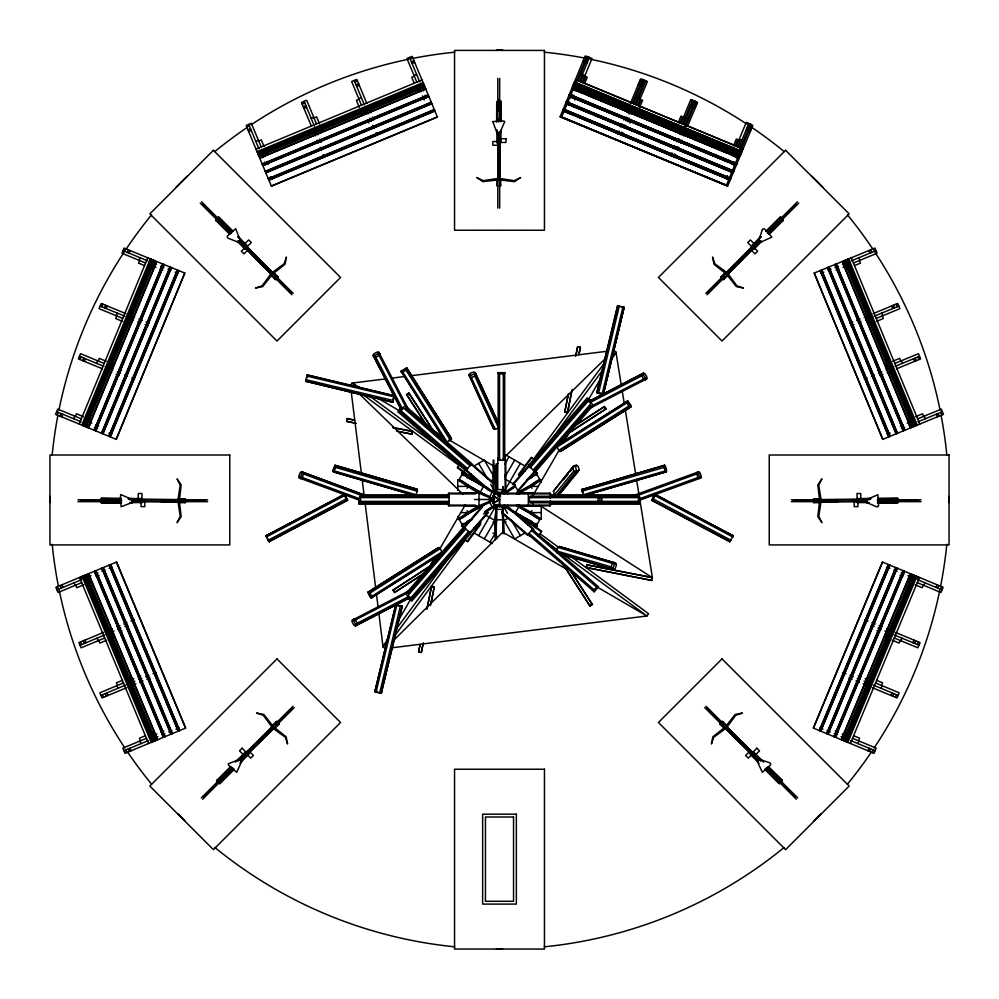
<?xml version="1.0" encoding="UTF-8"?>
<svg xmlns="http://www.w3.org/2000/svg" width="999" height="999" viewBox="0 0 999 999"><rect width="100%" height="100%" fill="white"/><g stroke="black" fill="none" stroke-linecap="round" stroke-linejoin="round"><path stroke-width="1.5" d="M179.321 500.774L181.194 484.99L177.073 478.858L180.207 485.202L178.396 497.027L178.396 504.52L180.207 516.333L177.073 522.677L181.194 516.545L179.321 500.774L178.396 500.774M819.679 500.774L817.806 516.545L821.927 522.677L818.793 516.333L820.604 504.52L820.604 497.027L818.793 485.202L821.927 478.858L817.806 484.99L819.679 500.774L820.604 500.774M497.964 132.967L497.802 178.209L499.862 178.209L500.012 132.992M497.764 185.939L496.828 185.939L496.828 178.521L497.764 178.521L498.002 143.906M499.75 185.939L500.686 185.939L500.686 178.521L499.75 178.521L500.087 142.994M498.888 121.566L498.913 118.494M499.001 110.827L499.113 101.623L500.861 101.161L500.961 121.716M500.636 121.104L500.861 101.161M483.578 513.961L492.994 507.355L494.393 504.932L497.352 506.643C493.444 516.845 494.905 528.833 495.204 539.722M496.965 510.939L496.141 531.543L489.985 542.195M410.189 493.906L332.904 471.378L333.728 470.367L333.654 471.99L335.676 467.445L334.99 465.222L332.979 469.755L333.654 471.99L415.409 495.816L417.42 491.283L416.733 489.048L334.99 465.222L334.915 466.845L335.739 465.821L417.495 489.66M549.9 497.627L550.099 494.817L554.994 494.817M549.999 502.784L550.099 501.373M550.349 497.627L550.449 496.228M550.349 504.183L550.536 501.373M358.916 502.784L359.041 498.876M359.365 504.183L359.74 496.216M448.364 497.627L448.613 494.817M448.489 502.784L448.613 501.373M448.938 497.627L449.063 496.228L361.039 496.216M505.207 479.133L515.422 485.039L506.006 491.645L504.607 494.068L501.648 492.357L503.309 487.075M410.439 597.277L357.08 624.924L355.557 624.2L355.407 625.923L357.08 624.924L357.242 623.201L355.419 619.929L353.896 619.193L353.746 620.928L352.222 620.204L352.073 621.927L353.883 625.199L355.407 625.923L410.127 597.577M641.758 375.799L641.92 374.076L643.593 373.077L645.117 373.801L646.927 377.073L646.778 378.796L645.104 379.807L643.581 379.071L641.758 375.799L589.785 402.734M645.104 379.807L645.254 378.072L646.778 378.796L589.323 408.566M392.657 402.048L394.243 395.704L307.305 374.862L305.931 379.67L306.006 381.531L306.206 380.007L305.719 381.193L392.794 402.21L394.106 395.542L392.794 402.21L305.869 381.368L306.206 380.007M307.38 376.723L307.305 374.862L307.105 376.386L307.592 375.199L394.38 395.879L393.893 397.065L394.106 395.542M423.364 642.906L421.341 652.459L418.593 651.885L420.067 644.318M426.835 609.477L431.518 586.288L434.265 586.863L431.019 603.521M420.03 645.366L418.593 651.885M427.397 607.504L431.518 586.288M421.341 652.459L423.101 643.368M430.469 605.494L434.265 586.863M572.165 389.585L567.482 412.774L564.735 412.212L567.981 395.542M575.636 356.156L577.659 346.616L580.407 347.177L578.933 354.745M564.735 412.212L568.531 393.569M575.899 355.694L577.659 346.616M567.482 412.774L571.603 391.558M578.97 353.696L580.407 347.177M751.96 247.727L751.698 249.001L753.546 249.375L753.795 248.089M750.461 752.172L750.099 754.008L751.373 754.27L751.748 752.422M356.119 423.401L346.578 421.366L347.14 418.618L354.72 420.092M412.287 431.293L412.175 434.29L412.287 431.293L392.582 427.46M586.263 567.519L586.825 564.772L651.96 577.434L651.86 580.444L586.263 567.519L651.86 580.444M586.713 567.782L586.825 564.772M700.936 477.934L699.625 476.923L699.263 478.546L697.951 477.522L696.665 474.001L697.027 472.377L698.338 473.401L698.688 471.778L700.012 472.789L701.286 476.311L700.936 477.934L638.161 500.786M652.397 500.249L652.684 499.038L651.723 500.324L729.495 541.658L732.766 536.975L733.054 535.764L655.294 494.43L653.346 498.976L651.723 500.324L653.658 495.779M729.769 540.434L729.495 541.658L730.444 540.372L730.157 541.583L652.06 500.287L654.957 494.468M396.74 605.382L402.21 606.206L381.193 693.281L379.67 693.069L376.061 692.17L396.74 605.382L395.542 604.894L402.21 606.206L381.368 693.131L380.007 692.794L381.531 692.994L380.007 692.794M379.67 693.069L400.349 606.281M617.469 306.006L596.79 392.794L601.598 394.18L603.458 394.106L624.138 307.305L622.939 306.83L617.469 306.006L618.993 306.206L617.807 305.719L596.952 392.657L603.296 394.243L623.975 307.442L620.804 306.656M597.127 392.52L598.651 392.719L619.33 305.931M622.277 307.38L624.138 307.305L603.121 394.38L601.935 393.893L603.458 394.106L602.26 393.618L622.939 306.83M306.656 378.196L307.442 375.025M121.578 502.847L101.648 503.071L101.486 500.986M866.558 500.374L867.02 498.626L870.079 498.588M897.851 500.362L897.689 498.276L877.746 498.501M232.367 767.981L218.094 781.917L216.546 781.006L229.907 767.469M218.094 781.917L216.733 780.331M238.486 759.565L238.674 758.89L240.235 759.802M759.727 240.697L761.088 242.282L761.275 241.608M769.854 233.704L783.216 220.167L781.655 219.256L767.394 233.192M300.075 478.234L302.31 472.077M300.924 478.546L300.549 476.923L299.213 477.934L300.924 478.546L302.26 477.522L303.546 474.001L303.172 472.377L301.461 471.778L300.125 472.789L298.838 476.311L299.213 477.934L360.664 500.686M557.667 547.352L556.306 550.836L611.088 566.883L611.563 568.643L613.536 569.555L615.047 568.706L616.408 565.234L615.933 563.473L613.948 562.549L559.178 546.515L557.667 547.352L612.449 563.399L613.948 562.549L614.422 564.31L615.933 563.473L559.178 546.515M611.088 566.883L612.449 563.399M57.143 414.96L58.204 412.362M79.982 359.54L81.056 356.943M101.748 306.73L102.822 304.121M124.588 251.311L125.662 248.714M59.928 416.108L61.001 413.511M82.767 360.689L83.841 358.092M104.545 307.879L105.607 305.282M127.385 252.46L128.446 249.862M61.563 416.783L62.637 414.185M84.415 361.376L85.477 358.766M106.181 308.554L107.255 305.956M129.021 253.134L130.095 250.537M73.726 418.756L74.788 416.158M96.566 363.336L97.627 360.739M116.196 315.721L117.258 313.112M139.036 260.302L140.097 257.705M75.375 416.396L76.448 413.798L83.441 416.683M98.214 360.989L99.288 358.391L106.281 361.263M116.771 315.959L115.709 318.556L122.702 321.441M139.623 260.539L138.549 263.137L144.518 265.597M79.208 424.063L147.74 257.804M81.768 425.112L150.3 258.866M82.792 425.537L151.311 259.278M83.004 425.624L151.536 259.378M84.028 426.049L152.547 259.79M84.241 426.136L152.772 259.877M85.265 426.548L153.784 260.302M85.477 426.648L153.996 260.389M86.488 427.06L155.02 260.814M89.348 422.165L90.422 419.555M112.188 366.745L113.262 364.148M129.683 324.313L130.744 321.715M152.522 268.893L153.584 266.296M88.099 427.722L156.631 261.476M88.337 427.822L156.269 262.999M94.131 430.207L162.662 263.961M94.381 430.307L162.899 264.061M95.429 430.744L163.948 264.498M95.667 430.844L164.198 264.585M101.461 433.229L169.992 266.983M101.711 433.329L170.23 267.083M102.76 433.766L171.279 267.507M102.997 433.866L171.528 267.607M108.791 436.251L177.322 270.005M109.028 436.351L177.56 270.105M110.09 436.788L178.609 270.529M110.327 436.888L178.846 270.629M116.121 439.273L184.653 273.027M568.044 104.92L569.23 102.035M570.866 98.077L572.202 94.83M573.988 90.509L575.412 87.038M578.009 80.744L587.175 58.516M576.873 90.859L578.009 88.112M580.606 81.818L583.304 75.262L580.706 74.188M583.204 82.892L585.664 76.911L583.066 75.849M617.844 134.028L619.08 131.019M620.741 126.985L622.052 123.814M623.651 119.93L624.837 117.045M626.81 112.275L627.996 109.39M630.369 103.621L640.584 78.859L645.766 81.006L636.026 104.658M620.491 134.977L621.678 132.093M623.463 127.76L624.65 124.887M626.286 120.916L627.622 117.67M629.133 114.011L630.831 109.878M633.428 103.596L643.181 79.92M628.883 121.978L630.019 119.218M632.292 113.711L633.428 110.951M638.623 105.732L641.083 99.763L638.486 98.689M678.171 122.84L680.918 116.171L683.516 117.245M673.913 140.547L675.049 137.787M681.043 123.214L690.796 99.563L696.003 101.698L685.789 126.461M670.654 155.807L671.902 152.797M673.563 148.751L674.75 145.879M676.51 141.608L677.846 138.374M679.62 134.041L681.056 130.582M683.641 124.288L693.406 100.624M673.314 156.743L674.5 153.858M676.286 149.538L677.472 146.653M733.591 145.679L736.325 139.011L738.923 140.085M732.504 155.669L733.641 152.909M736.463 146.066L746.216 122.402L751.41 124.538L740.609 150.762L574.35 82.243M726.123 178.521L727.322 175.637M731.93 164.448L733.066 161.701M735.039 156.893L736.226 154.008M739.06 147.128L748.813 123.464M738.835 155.07L735.414 163.374L569.155 94.843M574.15 86.863L567.657 102.46L733.666 171.566M574.487 86.039L574.912 85.027L740.921 154.121M572.539 98.014L573.738 95.142M575.536 90.822L576.735 87.937M579.595 81.081L589.435 57.443M574.762 100.012L576.136 96.703M582.192 82.155L592.02 58.541L586.838 56.369L575.936 82.555L741.945 151.661M584.79 83.242L587.262 77.273L584.677 76.186M625.287 119.967L626.485 117.095M628.284 112.775L629.482 109.89M632.479 102.697L642.17 79.396L647.364 81.568L637.524 105.195M621.84 135.577L623.014 132.742M624.762 128.534L625.961 125.674M627.734 121.416L629.083 118.169M630.881 113.849L632.08 110.976M634.927 104.108L644.767 80.482M630.094 123.052L631.468 119.73M633.766 114.223L634.914 111.463M639.697 107.293L642.607 100.312L640.009 99.226M679.894 122.827L682.379 116.858L684.977 117.944M678.733 132.942L679.869 130.182M682.492 123.913L692.319 100.287L697.514 102.435L687.524 126.448M678.034 141.933L679.233 139.048M681.031 134.728L682.467 131.269M684.627 126.086L694.917 101.361M674.575 157.53L675.761 154.695M677.622 150.212L678.821 147.328M680.619 143.007L681.817 140.122M683.616 135.814L684.814 132.929M735.227 145.866L737.712 139.897L740.309 140.971M734.065 155.969L735.214 153.222M737.824 146.94L740.559 140.397L743.144 141.471M733.366 164.96L734.565 162.088M736.363 157.767L737.811 154.296M740.097 148.789L749.662 125.824M813.511 728.134L882.616 562.125M819.292 730.544L888.398 564.535M819.53 730.644L888.635 564.635M820.591 731.081L889.684 565.072M820.828 731.181L889.934 565.172M826.61 733.591L895.716 567.582M826.847 733.691L895.953 567.682M827.909 734.128L897.002 568.119M828.146 734.228L897.252 568.219M833.928 736.638L903.034 570.629M834.165 736.738L903.271 570.729M835.226 737.175L904.32 571.166M835.464 737.274L904.57 571.266M841.245 739.685L910.351 573.676M841.483 739.784L910.589 573.776M844.542 734.964L845.616 732.379M867.582 679.632L868.655 677.035M885.214 637.262L886.288 634.677M908.241 581.93L909.327 579.333M843.094 740.459L912.199 574.437M844.105 740.871L913.211 574.862M844.33 740.971L913.436 574.962M845.341 741.395L914.447 575.374M845.554 741.483L914.659 575.474M846.578 741.907L915.683 575.886M846.79 741.995L915.896 575.986M847.814 742.419L916.907 576.411M918.456 577.047L917.369 579.645L942.02 589.897M850.361 743.481L919.467 577.472M858.491 740.783L859.577 738.186L853.608 735.701M881.53 685.439L882.604 682.841L876.635 680.356M900.236 640.484L899.162 643.069L892.182 640.172M923.276 585.139L922.202 587.737L915.209 584.827M857.991 743.618L859.078 741.021M881.031 688.274L882.117 685.689M900.823 640.721L901.91 638.124M923.863 585.389L924.937 582.792M867.981 750.811L869.068 748.226M891.021 695.479L892.095 692.881M912.974 642.732L914.048 640.147M936.013 587.4L937.087 584.802M869.617 751.498L870.703 748.9M892.656 696.166L893.73 693.568M914.609 643.418L915.696 640.821M937.649 588.074L938.723 585.489M872.402 752.659L873.488 750.062M895.441 697.314L896.515 694.73M917.394 644.58L918.481 641.982M940.434 589.235L941.508 586.65M532.679 531.48L532.717 529.645L598.463 586.813L594.168 591.758L528.409 534.59L529.033 533.279L594.205 589.922L593.568 591.246L594.792 590.434L594.168 591.758M401.723 410.439L374.076 357.08L374.8 355.557L373.077 355.407L374.076 357.08L375.799 357.242L379.071 355.419L379.807 353.896L378.796 352.222L377.073 352.073L373.801 353.883L373.077 355.407L401.423 410.127M729.832 541.62L730.444 540.372M497.077 132.18L496.753 132.792L496.715 129.72M553.434 491.283L573.776 465.821L576.411 465.222L578.109 466.233L579.145 469.755L578.221 471.378L558.803 495.204L556.168 495.816L554.457 494.805L553.434 491.283L573.776 465.821L575.474 466.845L576.411 465.222M558.803 495.204L570.404 480.482M463.848 471.341L458.928 479.857L491.708 498.788L494.992 493.106L462.212 474.188M459.902 480.419L458.691 480.269M463.174 474.737L462.437 473.776M467.982 485.089L468.431 485.889M471.266 479.408L474.45 480.719M467.033 488.324L468.668 485.489M471.953 479.807L473.588 476.973M388.486 637.574L383.054 646.952L385.314 648.626M397.789 621.49L410.202 600.037M429.595 566.52L435.027 557.142M439.685 549.1L465.284 504.857M477.722 490.709L478.171 491.52M481.006 485.039L481.693 485.427M477.947 491.92L478.409 491.108M480.257 492.17L483.528 486.501M465.01 527.772L461.6 525.811L462.999 523.389M504.932 463.861L509.015 456.805M489.285 497.39L492.557 491.708M475.237 528.421L477.51 524.475M504.82 477.16L514.685 460.077M478.633 535.639L495.866 505.781M503.134 493.219L520.367 463.361M484.315 538.923L496.341 518.094M515.422 485.039L514.023 487.462L506.955 492.42M521.49 474.525L523.763 470.579M506.443 507.292L507.754 505.019M536.001 475.611L537.4 473.189L533.99 471.228M515.472 512.499L518.743 506.83M517.307 513.573L517.994 513.961M520.591 507.892L521.053 507.08M521.278 508.291L520.829 507.48M525.412 522.027L527.047 519.193M530.332 513.511L531.967 510.676M527.734 519.592L524.55 518.281M531.018 513.911L530.569 513.111M535.826 524.263L536.563 525.224M539.098 518.581L540.309 518.731M535.152 527.659L540.072 519.143L516.171 505.332M533.716 494.143L559.315 449.925M563.973 441.883L569.405 432.505M588.798 399.001L601.211 377.572M609.74 362.824L615.946 352.11L613.686 350.437M233.079 231.468L218.469 217.008L217.557 218.569L231.493 232.829M764.697 769.23L779.295 783.691L780.219 782.13L766.283 767.869M464.985 470.079L465.734 468.881M640.147 502.784L640.059 501.373L639.697 502.772L530.119 502.772L529.22 501.373L529.22 497.627L530.119 496.216L638.161 496.216M598.101 497.627L599 496.216L599.899 497.627L600.811 496.228L601.71 497.627L601.71 501.373L600.811 502.784L599.899 501.373L599 502.772L598.101 501.373L598.101 497.627L529.22 497.627M143.706 500.849L142.67 502.41L141.583 501.673M497.065 143.132L497.789 142.045M499.887 142.72L500.611 141.633M499.038 425.149L475.849 374.687L474.225 374.113L475.249 372.59L475.849 374.687L474.837 376.198L471.316 377.46L469.692 376.873L470.704 375.362L469.08 374.787L470.104 373.264L473.626 372.015L475.249 372.59L498.426 423.052M350.412 385.352L352.073 383.079L386.138 378.833M460.077 463.986L457.28 467.769L473.501 479.732M469.705 476.061L471.341 473.951M386.738 641.97L383.054 646.952L378.808 612.899M395.929 629.482L448.364 558.366M450.199 555.869L452.048 553.371M395.429 634.902L465.347 540.072M467.132 541.383L480.969 522.614M480.619 524.288L467.732 541.758L463.948 538.961M518.381 474.775L531.268 457.317L535.052 460.102M518.956 475.199L531.868 457.679M533.653 458.991L603.571 364.173M551.56 439.448L603.071 369.58M612.262 357.105L615.946 352.11L621.403 385.876M527.709 525.162L529.245 522.964M538.136 536.151L541.72 531.293L525.499 519.343M423.039 574.163L394.505 592.532L392.932 590.209L431.056 565.372M394.505 592.532L423.551 573.526M575.449 425.537L604.495 406.531L606.068 408.853L566.645 434.54M415.909 490.059L416.733 489.048M563.436 479.82L568.294 473.863M570.242 471.478L573.151 467.907M554.457 494.805L573.888 470.966L572.852 467.445M556.168 495.816L576.51 470.367L578.221 471.378L575.586 471.99L573.888 470.966M557.479 495.516L576.898 471.678L575.087 465.522M572.352 478.096L579.145 469.755M401.411 372.165L402.472 370.929L401.099 371.091L401.411 372.165L402.784 372.003L406.006 370.142L407.068 368.918L406.755 367.844L401.099 371.091L443.843 438.648M451.298 438.536L406.918 368.381L401.261 371.628L445.804 442.32L450.399 440.309L451.461 439.073L451.148 437.999L406.755 367.844L405.706 369.068L407.068 368.918L451.461 439.073L450.087 439.235M400.699 407.992L397.964 411.825L465.422 470.467L467.594 468.631L400.574 410.377L398.401 412.2M398.713 410.614L401.448 407.817M400.574 410.377L402.222 408.491M402.285 408.753L404.12 406.63M406.156 593.281L463.399 527.435L465.809 528.946L407.542 595.966M483.179 505.119L463.861 527.347L469.955 532.642M464.385 527.809L482.692 506.755M408.379 592.857L464.597 528.184M410.614 600.287L410.077 598.751L411.288 599.512L469.542 532.492M412.2 600.599L410.377 598.426L468.631 531.406L470.467 533.578L411.825 601.036L407.992 598.301M469.18 533.528L487.15 512.862M512.574 484.228L528.558 465.859L535.139 471.653L516.833 492.707M488.424 512.475L470.442 533.141L469.917 532.692M513.111 484.69L529.82 465.472M529.458 466.508L587.712 399.488L588.923 400.249L588.386 398.713M586.8 398.401L588.623 400.574L530.369 467.594L528.533 465.422L587.175 397.964L591.008 400.699M591.458 403.034L533.191 470.054L535.601 471.565L592.844 405.719M534.403 470.816L590.621 406.143M517.32 491.083L534.615 471.191M527.809 534.615L527.347 535.139L501.61 512.774M527.847 534.652L533.141 528.558L509.028 507.579M532.092 530.968L533.004 529.907M594.205 589.922L596.653 587.1L598.463 586.813M593.868 591.495L598.176 586.55M246.666 751.972L272.028 727.035L271.366 726.423L276.611 721.178L277.272 721.84M278.671 723.251L279.333 723.913L274.088 729.158L273.426 728.496L248.776 752.796M759.352 759.103L727.247 727.222L725.823 728.683L757.929 760.576M727.272 727.222L725.836 728.696L727.185 727.397M232.717 767.869L218.781 782.13L219.705 783.691L234.303 769.23M219.705 783.691L233.641 769.43M760.564 236.95L758.416 239.148L761.238 236.751M765.921 231.468L780.531 217.008L781.443 218.569L767.507 232.829M766.595 231.268L780.531 217.008M767.919 231.93L770.054 229.733M721.378 277.734L720.716 277.073L725.961 271.828L726.623 272.49L751.498 247.14M722.776 279.146L723.438 279.807L728.696 274.563L728.021 273.901L750.811 250.774M728.046 273.926L751.248 250.349M760.102 241.571L758.628 240.135L726.748 272.215L728.221 273.651L760.102 241.546M272.54 274.138L262.7 286.613L255.457 288.024L262.163 285.764L269.231 276.124L274.525 270.829L284.166 263.761L286.426 257.055L285.015 264.298L272.54 274.138L271.878 273.476M725.336 726.935L735.164 714.447L742.419 713.036L735.714 715.296L728.646 724.937L723.338 730.244L713.698 737.312L711.438 744.018L712.849 736.763L725.336 726.935L725.986 727.584M216.783 219.605L216.109 220.255L228.871 233.017M218.282 218.069L218.956 217.42L232.779 231.244M244.655 243.931L248.626 239.947L251.273 242.595L246.99 246.778L240.609 240.397M245.467 248.289L244.805 248.951L237.362 241.508M261.401 262.675L271.666 273.601M238.898 241.546L270.779 273.651L272.078 272.29M248.189 250.774L270.954 273.926L270.317 274.563L275.562 279.807L276.224 279.146M247.502 247.14L272.427 272.502L273.039 271.828L278.284 277.073L277.622 277.734M271.129 274.001L272.452 272.677M270.979 275.225L271.641 274.563M273.039 273.152L273.701 272.49M271.79 274.663L273.114 273.339M274.962 279.208L275.624 278.546M277.023 277.135L277.685 276.473M230.769 766.695L216.945 780.519L217.62 781.168L220.804 777.984M237.138 760.326L245.654 751.81L246.303 752.484L238.861 759.927M751.335 246.129L760.913 236.551M766.221 231.244L780.057 217.407L780.719 218.069M751.698 246.578L753.458 244.805M758.391 240.397L752.01 246.778L747.727 242.595L750.374 239.947L754.345 243.931M769.005 229.782L772.215 226.573M201.298 797.914L229.47 769.742M237.999 761.226L246.815 752.409M261.363 737.861L292.994 706.231M705.756 293.456L738.723 260.489M751.935 247.277L758.865 240.359M768.381 230.844L797.439 201.773M216.471 783.341L219.156 780.656M240.572 759.24L243.756 756.043M249.9 749.899L250.524 749.275M750.187 249.625L752.259 247.552M780.182 219.618L782.866 216.945M264.772 735.501L272.952 727.322M731.243 269.031L736.538 263.736M249.013 751.298L249.762 750.549M753.583 246.728L755.207 245.105M244.33 756.518L247.465 753.371M249.275 751.56L251.086 749.75M273.014 727.584L273.664 726.935L263.836 714.447L256.581 713.036L263.286 715.296L270.354 724.937L275.662 730.244L285.302 737.312L287.562 744.018L286.151 736.763L273.664 726.935M726.46 274.138L736.3 286.613L743.543 288.024L736.837 285.764L729.769 276.124L724.475 270.829L714.834 263.761L712.574 257.055L713.985 264.298L726.46 274.138L727.122 273.476M749.287 251.561L750.349 250.499M753.845 247.003L756.53 244.305M247.652 753.271L249.413 751.498L253.396 755.469L250.737 758.129L246.765 754.145M273.276 727.659L262.213 738.061M727.334 273.601L737.599 262.675M202.622 799.237L231.693 770.167M241.209 760.651L248.139 753.733M261.351 740.521L294.318 707.554M707.08 294.78L740.047 261.813M753.258 248.601L760.976 240.846M770.591 231.268L798.775 203.097M219.78 783.366L233.616 769.53M239.985 763.161L248.501 754.645L247.827 753.995M761.638 241.508L754.195 248.951L753.533 248.289M770.129 233.017L782.891 220.255L782.217 219.605M720.329 723.251L719.667 723.913L724.912 729.158L725.574 728.496L749.799 752.359M721.728 721.84L722.389 721.178L727.647 726.423L726.972 727.085L752.334 751.972M720.267 724.512L720.928 723.85M722.327 722.439L722.989 721.778M724.812 727.672L726.136 726.348M724.25 728.496L724.912 727.834M726.31 726.423L726.972 725.761M726.111 728.308L726.773 727.647M736.787 738.061L725.724 727.659M751.173 753.995L750.511 754.657L759.015 763.161M752.235 754.145L748.263 758.129L745.604 755.469L749.587 751.498L751.348 753.271M779.869 782.692L779.22 783.366L765.384 769.53M239.648 759.103L271.753 727.222L273.177 728.683L241.071 760.576M393.069 640.933L502.772 532.142L567.444 569.755M249.201 752.359L273.464 728.508M498.101 463.399L494.767 466.658L449.001 439.847M503.658 457.967L605.906 358.042M768.955 234.103L783.216 220.167M235.389 762.112L238.674 758.89M216.546 781.006L230.806 767.057M238.898 241.571L240.372 240.135L272.252 272.215L270.779 273.651M247.752 250.349L270.517 273.514L272.427 272.502M726.573 272.502L728.483 273.514M581.605 489.66L664.585 465.222L665.384 466.233L666.57 469.755L665.958 471.99L583.666 495.816L581.605 489.66L664.235 465.522L666.308 471.678L587.012 494.642M663.885 465.821L664.585 465.222L663.973 467.445L665.958 471.99L665.858 470.367L666.658 471.378L590.359 493.481M484.977 511.538L492.045 506.58M457.767 516.545L457.767 519.168C468.469 512.2 479.62 503.533 492.245 501.211L492.245 497.789C479.62 495.467 468.469 486.8 457.767 479.832L457.767 490.322M461.75 518.344L468.881 513.436M530.119 485.564L537.25 480.656M541.233 482.455L541.233 479.832L531.73 486.388L517.382 494.155M424.875 423.077L406.506 394.53L408.816 392.957L434.503 432.392M406.506 394.53L407.142 395.042L409.453 393.469M589.547 605.594L591.858 604.02L592.494 604.532L590.184 606.106L589.547 605.594L561.163 561.488M856.742 499.575L857.829 498.851M857.417 501.673L856.33 502.41L855.294 500.849M532.717 529.645L531.493 530.457L596.653 587.1M575.961 424.9L604.495 406.531M568.443 433.067L606.068 408.853M392.932 590.209L430.557 565.996M559.815 444.006L627.909 401.099L631.006 405.394L631.156 406.755L561.001 451.148L559.927 451.461L558.691 450.399L556.68 445.804L626.835 401.411L627.909 401.099L628.071 402.472L626.835 401.411L626.997 402.784L628.858 406.006L630.082 407.068L631.156 406.755L629.932 405.706L630.082 407.068L559.927 451.461L559.765 450.087M556.843 447.165L626.997 402.784M558.691 450.399L628.858 406.006M560.464 451.298L630.619 406.918L627.372 401.261M438.536 547.702L368.381 592.082L371.628 597.739L442.32 553.196L440.309 548.601L439.073 547.539L437.999 547.852L367.844 592.245L369.855 596.84L371.091 597.902L372.165 597.589L370.142 592.994L368.918 591.932L367.844 592.245L369.068 593.294L368.918 591.932L439.073 547.539L439.235 548.913M370.142 592.994L440.309 548.601M372.003 596.216L442.157 551.835M438.648 555.157L371.091 597.902L370.929 596.528L372.165 597.589M353.896 619.193L352.222 620.204L409.677 590.434M229.146 233.704L215.784 220.167L217.345 219.256L231.606 233.192M215.971 220.841L217.532 219.917M758.765 759.802L760.326 758.89L763.611 762.112M782.267 780.331L780.906 781.917L782.267 780.331L769.093 767.469M462.999 475.624L461.6 473.189L463.873 471.878M474.088 465.984L484.315 460.077L496.341 480.906L496.965 488.061M490.397 481.106L494.93 478.484L494.767 466.533M485.939 486.688L492.994 491.645L495.954 489.935L494.93 478.484M458.691 518.731L459.902 518.581M468.431 513.111L467.982 513.911M471.84 511.138L474.113 509.827M478.171 507.48L477.722 508.291M526.823 479.408L527.734 479.408M536.563 473.776L535.826 474.737M504.008 493.106L515.472 486.501L518.743 492.17M527.047 479.807L536.788 474.188M462.212 524.812L471.953 519.193M484.827 511.763L494.992 505.894L491.708 500.212L458.928 519.143L463.848 527.659M516.171 493.668L540.072 479.857L535.152 471.341M462.437 525.224L463.174 524.263M472.177 519.592L471.266 519.592M520.829 491.52L521.278 490.709M524.887 489.173L527.16 487.862M530.569 485.889L531.018 485.089M540.309 480.269L539.098 480.419M504.258 533.966L503.046 509.065L506.006 507.355L513.061 512.312M504.07 520.516L508.603 517.894M524.912 533.016L514.685 538.923L502.659 518.094L502.035 510.939M535.127 527.122L537.4 525.811L536.001 523.376M611.563 568.643L613.061 567.794L613.536 569.555L560.239 553.946M480.507 506.78L470.067 512.612L460.489 512.612M518.493 492.22L528.933 486.388L538.511 486.388M373.576 356.243L379.308 353.059M101.149 500.362L101.311 498.276L121.254 498.501M132.442 500.374L131.98 498.626L128.309 498.926M866.845 500.636L866.682 502.722L867.294 502.385M897.514 500.986L897.352 503.071L877.422 502.847M343.094 495.192L266.358 535.801L267.819 538.711M269.268 540.434L269.58 541.658L268.032 540.309L266.046 535.764L309.141 513.349M311.888 511.9L343.394 495.229M266.358 536.975L344.468 495.641L344.156 494.43L266.046 535.764L266.983 537.05L266.671 535.839M268.032 540.309L346.129 498.976L347.677 500.324L344.767 494.505M588.873 401.423L643.593 373.077L643.443 374.8L641.92 374.076M588.561 401.723L642.757 373.576L645.941 379.308M590.234 406.718L643.581 379.071M355.419 619.929L408.766 592.282M357.242 623.201L409.215 596.266M529.57 476.91L537.4 473.189M529.482 478.708L532.092 477.472M466.908 521.528L469.518 520.292M461.6 525.811L469.43 522.09M489.635 502.422L481.818 506.056L463.836 506.056M246.815 127.06L249.4 125.986M302.148 104.033L304.745 102.947M354.895 82.068L357.492 80.994M410.227 59.041L412.824 57.954M247.977 129.845L250.562 128.771M303.309 106.818L305.906 105.732M356.056 84.853L358.641 83.779M411.388 61.826L413.986 60.739M248.651 131.481L251.248 130.407M303.996 108.454L306.581 107.368M356.73 86.501L359.328 85.415M412.075 63.461L414.66 62.388M255.856 141.471L258.441 140.397M311.188 118.431L313.786 117.358M358.741 98.639L361.338 97.565M414.086 75.612L416.683 74.525M258.691 140.971L261.288 139.897L264.048 146.553M314.023 117.944L316.621 116.858L319.53 123.839M358.991 99.226L356.393 100.312L359.303 107.293M414.323 76.186L411.738 77.273L414.21 83.242M255.981 149.101L422.003 79.995M257.055 151.661L423.064 82.555M257.48 152.672L423.489 83.566M257.567 152.897L423.576 83.791M257.992 153.908L424.001 84.803M258.079 154.121L424.088 85.027M258.504 155.145L424.513 86.039M258.591 155.357L424.6 86.251M259.016 156.381L425.025 87.275M264.498 154.932L267.095 153.846M319.83 131.893L322.427 130.807M362.2 114.261L364.797 113.174M417.545 91.221L420.129 90.147M259.678 157.979L425.699 88.874M259.777 158.217L425.799 89.111M262.188 164.011L428.196 94.905M262.287 164.248L428.296 95.142M262.725 165.297L428.746 96.191M262.824 165.534L428.846 96.428M265.235 171.328L431.243 102.223M265.334 171.566L431.343 102.46M265.771 172.615L431.78 103.509M265.871 172.852L431.88 103.759M268.281 178.646L434.29 109.54M268.381 178.883L434.39 109.778M268.818 179.932L434.827 110.827M268.918 180.17L434.927 111.076M271.328 185.964L437.337 116.858M56.98 589.897L81.706 579.607L80.544 577.047M86.888 577.447L91.021 575.736M95.155 574.013L97.902 572.864M101.873 571.216L105.032 569.892M109.066 568.219L111.95 567.02M81.693 582.654L58.067 592.494L55.894 587.312L116.633 562.025L185.727 728.034L125 753.321L122.852 748.126L146.478 738.298M87.962 580.044L90.722 578.896M96.229 576.61L98.988 575.461M83.791 584.827L76.798 587.737L75.724 585.139M103.671 632.355L78.933 642.644L81.106 647.827L104.72 637.999M109.428 629.957L112.3 628.758M117.07 626.773L119.955 625.574M123.826 623.963L126.985 622.639M131.019 620.966L134.028 619.705M80.007 645.242L104.745 634.939M109.927 632.792L114.048 631.068M117.707 629.545L120.941 628.196M124.9 626.548L127.785 625.349M111.001 635.376L113.761 634.24M119.268 631.942L122.015 630.794M106.818 640.172L99.838 643.069L98.764 640.484M122.365 680.356L116.396 682.841L117.47 685.439M123.439 682.954L99.825 692.794L101.973 697.976L126.698 687.687M129.72 680.344L133.854 678.621M137.987 676.897L140.734 675.761M100.887 695.391L125.624 685.089M130.794 682.941L134.927 681.218M139.061 679.495L141.821 678.346M145.779 676.698L148.951 675.386M152.984 673.701L155.981 672.452M131.706 685.601L135.939 683.84M139.66 682.292L142.982 680.906M146.865 679.295L150.025 677.971M145.392 735.701L139.423 738.186L140.509 740.783M152.747 735.676L156.88 733.965M161.014 732.242L163.774 731.093M123.926 750.724L148.327 740.571M153.834 738.273L157.967 736.55M162.1 734.839L164.847 733.691M168.819 732.042L171.978 730.719M176.011 729.045L179.021 727.784M820.828 273.389L823.838 272.153M828.159 270.367L831.043 269.181M835.014 267.545L838.261 266.209M842.582 264.423L846.053 262.999M851.235 260.864L875.998 250.649M836.088 270.142L838.848 269.006M842.981 267.295L847.127 265.597M853.408 262.999L877.06 253.247L874.937 248.052L814.11 273.114L882.641 439.373L943.456 414.31L941.308 409.115L917.644 418.868M854.482 265.597L860.451 263.137L859.377 260.539M849.937 323.189L852.821 322.003M856.692 320.404L860.027 319.031M864.347 317.245L868.069 315.709M873.001 313.674L897.776 303.471L899.899 308.666L876.248 318.419M850.998 325.786L853.883 324.6M858.216 322.814L861.101 321.628M865.421 319.842L868.893 318.419M874.075 316.271L898.838 306.069M867.207 322.153L869.967 321.016M876.298 321.441L883.291 318.556L882.229 315.959M892.719 361.263L899.712 358.391L900.786 360.989M877.484 370.592L880.244 369.443M885.763 367.17L888.523 366.034M894.804 363.449L918.468 353.696L920.616 358.891L896.453 368.843M864.36 379.033L867.207 377.859M871.415 376.123L874.287 374.95M878.558 373.189L881.792 371.853M886.125 370.067L889.597 368.631M895.104 366.358L919.542 356.293M879.982 375.636L882.866 374.45M887.199 372.664L890.908 371.128M915.559 416.683L922.552 413.798L923.625 416.396M900.324 425.999L903.084 424.862M907.229 423.164L910.801 421.69M887.337 434.403L890.221 433.204M901.398 428.596L904.632 427.26M908.965 425.487L912.437 424.051M917.956 421.778L942.382 411.713M634.465 495.154L698.688 471.778M635.564 496.253L696.665 474.001M638.299 499.238L697.951 477.522M493.219 427.697L494.542 427.222M498.738 424.1L475.549 373.638L469.393 375.824L493.518 428.746L495.142 429.32L498.663 428.072L474.837 376.198M759.34 240.709L760.002 240.509M241.146 761.75L241.808 761.55M581.693 491.283L663.973 467.445M582.879 494.805L665.159 470.966M498.151 372.652L499.562 373.039L498.151 373.426L499.562 373.826L499.562 460.164L498.151 459.777L498.151 372.652L504.707 372.652L504.707 459.777L503.309 460.164L503.309 373.826L504.707 373.426L503.309 373.039L504.707 372.652M499.562 458.591L498.151 459.777M504.707 459.777L503.309 458.591M499.088 132.904L500.849 132.455L500.511 131.843M245.329 752.559L246.616 752.297M392.32 378.059L404.707 376.523M410.901 375.749L607.492 351.211M391.508 647.851L646.927 615.983L648.588 613.723L569.979 555.769M733.054 535.764L655.981 495.229M142.532 499.388L178.996 499.712L178.996 498.776M177.485 499.7L178.059 498.776L185.464 498.776L185.464 499.712L179.333 499.712M177.46 501.748L178.059 502.647L185.464 502.647L185.464 501.71M116.821 500.811L121.428 500.761M101.036 502.734L120.966 502.509M870.691 498.926L867.02 498.626M878.358 498.838L898.301 498.601M877.297 500.249L881.892 500.199M877.909 500.586L880.981 500.549M813.536 501.71L813.536 502.647L820.953 502.647L820.941 501.71L854.957 501.448M498.701 179.795L482.917 181.656L476.798 177.535L483.141 180.682L494.955 178.858L502.447 178.858L514.26 180.682L520.604 177.535L514.485 181.656L498.701 179.795L498.701 178.858M497.839 101.786L496.903 101.811L496.903 121.354M499.975 101.811L500.911 101.786M498.476 141.521L492.857 141.521L492.857 145.267L498.476 145.267M497.802 178.159L499.675 178.159M498.276 178.272L499.213 178.272M497.802 178.709L499.675 178.709M496.828 179.458L497.764 179.458M499.75 179.458L500.686 179.458M497.802 179.645L499.675 179.645M499.75 185.09L500.686 185.09M498.151 373.039L504.707 373.039M499.562 373.826L503.309 373.826M498.151 459.378L499.562 459.378M503.309 459.378L504.707 459.378M497.752 460.164L505.819 460.164L505.819 489.622M492.944 465.796L496.228 465.796M493.181 474.687L493.881 474.687M505.119 474.687L505.819 474.687M493.181 475.611L493.881 475.611M505.119 475.611L505.819 475.611M496.228 476.248L495.754 479.67M492.944 477.047L496.228 477.047M457.767 479.832L460.564 479.832M538.436 479.832L541.233 479.832M457.767 486.388L470.067 486.388L480.507 492.22M496.216 489.597L502.772 489.597M459.29 492.944L481.818 492.944L489.635 496.578M517.182 492.944L535.164 492.944M475.574 493.181L448.489 493.181L448.489 496.69M495.379 493.181L550.449 493.181L550.449 496.69M448.489 493.881L475.574 493.881M550.449 493.881L493.881 493.881L493.881 505.119L550.449 505.119M500.237 494.343L494.355 494.343L494.355 504.645L500.237 504.645M360.589 494.817L448.938 494.817L449.175 497.627L359.615 497.627M559.378 494.817L638.511 494.817M500.699 496.141L497.752 496.141L497.752 491.645M600.948 497.627L639.61 497.627M120.879 498.551L101.324 498.551L101.336 499.488M128.384 498.551L141.933 498.551M857.067 498.551L870.616 498.551M878.121 498.551L897.676 498.551L897.676 499.488M131.393 499.488L141.908 499.488L141.995 493.506L138.249 493.506L138.249 499.125M474.463 499.5L492.245 499.5M867.607 499.488L857.092 499.488L857.005 493.506L860.751 493.506L860.751 499.125M819.667 499.712L813.536 499.712L813.536 498.776L820.953 498.776L820.941 499.712L820.004 499.712L820.004 498.776M77.959 499.787L117.807 499.787M129.858 499.787L142.32 499.787M161.001 499.787L207.63 499.787M791.37 499.787L837.999 499.787M856.68 499.787L869.142 499.787M881.193 499.787L921.041 499.787M80.307 501.011L115.622 501.011M163.349 501.011L178.534 501.011M182.08 501.011L205.757 501.011M793.243 501.011L816.92 501.011M820.466 501.011L835.651 501.011M883.378 501.011L918.693 501.011M359.041 501.373L359.49 502.772L449.063 502.784L448.938 501.373M359.615 501.373L449.175 501.373L448.938 504.183L359.041 504.183L358.791 499.5M529.22 501.373L598.101 501.373M600.948 501.373L639.61 501.373L639.797 504.183M132.892 501.635L141.908 501.635L132.53 501.66M866.108 501.635L857.092 501.635L866.47 501.66M77.959 501.66L117.807 501.66M161.001 501.66L207.63 501.66M791.37 501.66L837.999 501.66M881.193 501.66L921.041 501.66M107.33 502.572L120.879 502.572M129.882 502.572L141.933 502.572M857.067 502.572L869.118 502.572M878.121 502.572L891.67 502.572M448.489 505.119L475.574 505.119M475.574 505.819L448.489 505.819L448.489 502.31M495.379 505.819L550.449 505.819L550.449 502.31M517.182 506.056L541.233 506.056L541.233 519.168L538.436 519.168M496.228 509.403L502.784 509.403M541.233 512.612L528.933 512.612L518.493 506.78M457.767 519.168L460.564 519.168M496.228 519.83L502.784 519.83M492.944 521.953L496.228 521.953M502.772 521.953L506.056 521.953M496.228 522.752L495.754 519.33M502.772 522.752L503.246 519.33M492.944 533.204L496.228 533.204M496.228 534.003L495.754 530.581M144.043 501.448L178.059 501.735M877.572 500.761L882.179 500.811M878.034 502.509L897.964 502.734M128.921 498.588L131.98 498.626M100.699 498.601L120.642 498.838M117.108 500.199L121.703 500.249M118.019 500.549L121.091 500.586M856.468 499.388L821.515 499.7M379.807 353.896L378.072 353.746L378.796 352.222L408.566 409.677M395.542 604.894L397.065 605.107L395.879 604.62L374.862 691.695L376.061 692.17M376.723 691.62L374.862 691.695L395.704 604.757L402.048 606.343M353.658 420.055L347.14 418.618M393.044 427.722L412.737 431.543M346.578 421.366L355.669 423.139M396.566 431.093L411.713 434.041M398.539 431.643L412.175 434.29M587.287 565.034L652.422 577.697L639.772 499.425M752.384 752.297L753.671 752.559M564.997 411.75L567.744 412.312M431.256 586.75L434.003 587.312M306.83 376.061L393.618 396.74M305.931 379.67L392.719 400.349M617.632 305.869L618.993 306.206M598.651 392.719L602.26 393.618M375.025 691.558L378.196 692.344M417.107 489.348L335.364 465.522L333.279 471.678L412.05 494.642M335.676 467.445L417.42 491.283M334.478 470.966L416.233 494.805M560.164 546.965L614.934 563.011L612.549 569.093L556.78 552.597M238.998 240.509L239.66 240.709M757.192 761.55L757.854 761.75M364.61 495.129L303.172 472.377L301.835 473.401L301.461 471.778L364.36 495.067M303.546 474.001L363.524 496.216M302.26 477.522L360.776 499.188M590.359 58.167L585.164 56.019L560.102 116.833L726.348 185.352L731.955 171.753L565.709 103.222M584.502 57.605L587.1 58.679M639.922 80.444L642.519 81.518M692.744 102.223L695.341 103.284M748.164 125.062L750.761 126.136M583.354 60.39L585.951 61.463M638.773 83.242L641.37 84.303M691.595 105.007L694.193 106.081M747.015 127.847L749.612 128.921M582.679 62.038L585.277 63.112M638.099 84.878L640.696 85.951M690.921 106.643L693.518 107.717M746.34 129.495L748.938 130.557M636.126 97.028L638.723 98.102M683.753 116.658L686.35 117.732M739.173 139.498L741.77 140.572M575.412 79.683L741.658 148.202M573.938 83.254L740.184 151.786M573.851 83.479L740.097 151.998M573.426 84.49L739.672 153.022M573.339 84.715L739.585 153.234M572.914 85.727L739.173 154.246M572.827 85.951L739.073 154.47M572.402 86.963L737.225 154.895M577.31 89.81L579.907 90.884M675.162 130.145L677.759 131.219M730.569 152.984L733.166 154.058M571.74 88.574L737.999 157.093M571.64 88.811L575.948 90.584M578.808 91.758L583.116 93.531M585.976 94.718L737.899 157.33M569.255 94.605L735.514 163.124M568.718 95.904L734.977 164.423L732.392 170.692L566.133 102.173M570.054 96.728L733.441 164.073M566.233 101.935L732.492 170.454M565.609 103.471L589.972 113.511M592.832 114.685L731.855 171.99M563.211 109.266L729.47 177.785M563.111 109.503L729.37 178.022M562.687 110.552L728.933 179.083M562.587 110.802L574.05 115.522M576.91 116.708L728.833 179.321M560.189 116.596L726.448 185.115M123.002 250.649L147.765 260.864M152.947 262.999L156.418 264.423M160.739 266.209L163.986 267.545M167.957 269.181L170.841 270.367M175.162 272.153L178.172 273.389M145.592 262.999L121.94 253.247L124.063 248.052L184.89 273.114L116.359 439.373L55.544 414.31L57.692 409.115L81.356 418.868M151.873 265.597L156.019 267.295M160.152 269.006L162.912 270.142M125.999 313.674L101.224 303.471L99.101 308.666L122.752 318.419M130.931 315.709L134.653 317.245M138.973 319.031L142.308 320.404M146.179 322.003L149.063 323.189M100.162 306.069L124.925 316.271M130.107 318.419L133.579 319.842M137.899 321.628L140.784 322.814M145.117 324.6L148.002 325.786M129.033 321.016L131.793 322.153M104.196 363.449L80.532 353.696L78.384 358.891L102.547 368.843M110.477 366.034L113.237 367.17M118.756 369.443L121.516 370.592M79.458 356.293L103.896 366.358M109.403 368.631L112.875 370.067M117.208 371.853L120.442 373.189M124.713 374.95L127.585 376.123M131.793 377.859L134.64 379.033M108.092 371.128L111.801 372.664M116.134 374.45L119.018 375.636M88.199 421.69L91.771 423.164M95.916 424.862L98.676 425.999M56.618 411.713L81.044 421.778M86.563 424.051L90.035 425.487M94.368 427.26L97.602 428.596M108.779 433.204L111.663 434.403M747.664 123.327L752.846 125.474L727.572 186.201L561.563 117.095L564.173 110.827L730.182 179.932M586.176 57.954L588.773 59.041M641.508 80.994L644.105 82.068M694.255 102.947L696.852 104.033M749.6 125.986L752.185 127.06M585.014 60.739L587.612 61.826M640.359 83.779L642.944 84.853M693.094 105.732L695.691 106.818M748.438 128.771L751.023 129.845M584.34 62.388L586.925 63.461M639.672 85.415L642.27 86.501M692.419 107.368L695.004 108.454M747.751 130.407L750.349 131.481M582.317 74.525L584.914 75.612M637.662 97.565L640.259 98.639M685.214 117.358L687.811 118.431M576.997 79.995L743.019 149.101M575.511 83.566L741.52 152.672M575.424 83.791L741.433 152.897M574.999 84.803L741.008 153.908M575.923 86.638L740.496 155.145M574.4 86.251L740.409 155.357M573.975 87.275L739.984 156.381M578.871 90.147L581.455 91.221M634.203 113.174L636.8 114.261M573.301 88.874L739.322 157.979M574.637 89.71L727.771 153.459M730.631 154.645L739.223 158.217M570.804 94.905L736.812 164.011M570.704 95.142L736.713 164.248M570.254 96.191L736.275 165.297M570.154 96.428L729.02 162.562M731.88 163.749L736.176 165.534M567.757 102.223L733.766 171.328M733.229 172.615L567.22 103.509L564.61 109.778L730.619 178.883M567.12 103.759L733.129 172.852M564.71 109.54L730.719 178.646M564.073 111.076L730.082 180.17M561.663 116.858L727.672 185.964M887.05 567.02L889.934 568.219M893.968 569.892L897.127 571.216M901.098 572.864L903.845 574.013M907.979 575.736L912.112 577.447M900.012 575.461L902.771 576.61M908.278 578.896L911.038 580.044M917.307 582.654L940.933 592.494L943.106 587.312L882.367 562.025L813.273 728.034L874 753.321L876.148 748.126L852.522 738.298M864.972 619.705L867.981 620.966M872.015 622.639L875.174 623.963M879.045 625.574L881.93 626.773M886.7 628.758L889.572 629.957M895.329 632.355L920.067 642.644L917.894 647.827L894.28 637.999M871.215 625.349L874.1 626.548M878.059 628.196L881.293 629.545M884.952 631.068L889.073 632.792M894.255 634.939L918.993 645.242M876.985 630.794L879.732 631.942M885.239 634.24L887.999 635.376M858.266 675.761L861.013 676.897M865.146 678.621L869.28 680.344M875.561 682.954L899.175 692.794L897.027 697.976L872.302 687.687M843.019 672.452L846.016 673.701M850.049 675.386L853.221 676.698M857.179 678.346L859.939 679.495M864.073 681.218L868.206 682.941M873.376 685.089L898.113 695.391M848.975 677.971L852.135 679.295M856.018 680.906L859.34 682.292M863.061 683.84L867.294 685.601M835.226 731.093L837.986 732.242M842.12 733.965L846.253 735.676M819.979 727.784L822.989 729.045M827.022 730.719L830.181 732.042M834.153 733.691L836.9 734.839M841.033 736.55L845.166 738.273M850.673 740.571L875.074 750.724M517.382 504.845L531.73 512.612L541.233 519.168M461.6 473.189L483.578 485.039M466.908 477.472L472.127 479.957M526.873 519.043L532.092 521.528M537.4 525.811L515.422 513.961M656.318 495.192L732.717 535.801M655.007 495.641L732.766 536.975M653.346 498.976L731.118 540.309M132.155 500.636L132.318 502.722L131.706 502.385M505.606 454.832L524.912 465.984M503.046 489.935L506.006 491.645M524.887 509.827L527.16 511.138M504.008 505.894L536.788 524.812M471.84 487.862L474.113 489.173M492.994 507.355L495.954 509.065M485.851 515.272L494.93 520.516M474.088 533.016L492.257 543.506M571.478 572.102L575.524 574.45M598.426 587.774L646.927 615.983L564.572 555.269M362.849 389.398L352.073 383.079L357.068 386.763M377.659 398.064L399.188 410.676M431.493 429.607L443.618 436.7M781.468 219.917L783.029 220.841M483.691 486.7L473.426 480.569L469.992 474.625M515.309 512.3L525.574 518.431L529.008 524.375M528.921 464.985L530.119 465.734M468.881 533.266L470.079 534.015M539.772 505.382L652.422 577.697M141.171 498.851L142.258 499.575M530.119 513.436L537.25 518.344M461.75 480.656L468.881 485.564M487.337 489.11L492.045 492.42M506.955 506.58L510.489 509.053M522.939 469.792L525.124 471.316M369.543 395.966L440.671 448.401M443.156 450.237L445.654 452.072M364.136 395.467L458.966 465.372M457.642 467.17L472.664 478.246M525.087 519.905L541.358 531.905M540.034 533.691L558.753 547.489M543.356 539.622L557.092 549.75M473.876 527.747L476.061 529.27M589.298 399.8L591.183 401.448M588.623 400.574L590.509 402.222M590.247 402.285L592.37 404.12M405.719 406.156L471.565 463.399L470.054 465.809L403.034 407.542M493.881 483.179L471.653 463.861L465.859 470.442L488.823 490.422M471.191 464.385L493.419 483.716M406.143 408.379L470.816 464.597M399.8 409.702L399.488 411.288L466.508 469.542M465.472 469.18L488.136 488.886M508.566 508.116L534.265 530.457M501.835 512.025L529.42 536.013M406.63 594.88L408.753 596.715M408.491 596.778L410.377 598.426M407.817 597.552L409.702 599.2M358.204 392.882L462.824 494.118M215.784 220.167L230.045 234.103M768.194 767.057L782.454 781.006M766.633 767.981L780.906 781.917M750.224 752.796L725.536 728.508M726.922 272.29L728.246 273.614M726.548 272.677L727.871 274.001M725.299 272.49L725.961 273.152M727.359 274.563L728.021 275.225M725.886 273.339L727.21 274.663M721.315 276.473L721.977 277.135M723.376 278.546L724.038 279.208M238.087 236.551L247.665 246.129M761.862 760.326L753.346 751.81L752.684 752.472L760.139 759.927M768.231 766.695L782.055 780.519L781.38 781.168L778.196 777.984M245.542 244.805L247.302 246.578M226.785 226.573L229.995 229.782M201.561 201.773L230.619 230.844M240.135 240.359L247.065 247.277M260.277 260.489L293.244 293.456M706.006 706.231L737.637 737.861M752.185 752.409L761.001 761.226M769.53 769.742L797.702 797.914M216.134 216.945L218.818 219.618M246.741 247.552L248.813 249.625M748.476 749.275L749.1 749.899M755.244 756.043L758.428 759.24M779.844 780.656L782.529 783.341M262.462 263.736L267.757 269.031M726.048 727.322L734.228 735.501M243.793 245.105L245.417 246.728M749.238 750.549L749.987 751.298M242.47 244.305L245.155 247.003M248.651 250.499L249.713 251.561M747.914 749.75L749.725 751.56M751.535 753.371L754.67 756.518M200.225 203.097L228.409 231.268M238.024 240.846L245.742 248.601M258.953 261.813L291.92 294.78M704.682 707.554L737.649 740.521M750.861 753.733L757.791 760.651M767.307 770.167L796.378 799.237M276.011 721.778L276.673 722.439M278.072 723.85L278.733 724.512M272.864 726.348L274.188 727.672M272.028 725.761L272.69 726.423M274.088 727.834L274.75 728.496M272.228 727.647L272.889 728.308M271.815 727.397L273.152 728.721L271.728 727.222M219.118 782.704L219.792 783.353M765.359 769.43L779.295 783.691M238.436 236.95L240.584 239.148L237.762 236.751M218.469 217.008L232.405 231.268M228.946 229.733L231.081 231.93M582.305 489.048L583.104 490.059M268.644 540.372L269.268 541.62L347.677 500.324L346.74 499.038L347.065 500.249L268.956 541.583L268.644 540.372L269.58 541.658M603.983 407.167L605.556 409.49M393.444 589.572L395.017 591.895M571.628 572.102L592.494 604.532M569.318 568.993L591.858 604.02M562.624 563.299L590.184 606.106M408.816 392.957L430.532 426.685M407.142 395.042L425.512 423.588M406.006 370.142L450.399 440.309M402.784 372.003L447.165 442.157M530.332 485.489L531.967 488.324M520.591 491.108L521.053 491.92M506.443 491.708L507.754 493.981M495.954 489.935L497.352 492.357L494.393 494.068L492.994 491.645M506.006 507.355L504.607 504.932L501.648 506.643L503.046 509.065M478.633 463.361L487.737 479.133M490.746 484.34L495.866 493.219M503.134 505.781L507.504 513.374M511.263 519.867L520.367 535.639M489.285 501.61L492.557 507.292M477.947 507.08L478.409 507.892M467.033 510.676L468.668 513.511M353.059 619.692L356.243 625.424M379.071 355.419L406.718 408.766M375.799 357.242L402.734 409.215M344.455 494.468L347.365 500.287M344.468 495.641L346.129 498.976M471.316 377.46L495.142 429.32M409.565 57.443L419.717 81.843M422.015 87.35L423.464 90.822M425.262 95.142L426.461 98.014M416.808 82.155L406.98 58.541L412.162 56.369L437.437 117.095L271.428 186.201L246.154 125.474L251.336 123.327L261.176 146.94M419.23 87.962L420.804 91.746M422.527 95.879L424.238 100.012M366.87 103.521L356.83 79.396L351.636 81.568L361.476 105.195M369.168 109.066L370.716 112.775M372.515 117.095L373.713 119.967M354.233 80.482L364.385 104.883M366.683 110.39L368.119 113.849M369.917 118.169L371.266 121.416M372.914 125.375L374.238 128.534M375.986 132.742L377.16 135.577M364.086 111.463L365.234 114.223M367.532 119.73L368.906 123.052M316.508 123.913L306.681 100.287L301.486 102.435L311.476 126.448M319.131 130.182L320.504 133.504M304.083 101.361L314.373 126.086M316.533 131.269L317.969 134.728M319.767 139.048L321.116 142.283M314.185 132.929L315.384 135.814M317.183 140.122L318.381 143.007M320.179 147.328L321.378 150.212M323.239 154.695L324.425 157.53M263.786 153.222L265.172 156.531M267.233 161.488L268.369 164.236M248.739 124.388L258.903 148.789M261.189 154.296L262.637 157.767M264.435 162.088L265.634 164.96M270.492 176.648L271.678 179.495M116.384 562.125L185.489 728.134M110.602 564.535L179.708 730.544M110.365 564.635L179.47 730.644M109.316 565.072L178.409 731.081M109.066 565.172L178.172 731.181M103.284 567.582L172.39 733.591M103.047 567.682L172.153 733.691M101.998 568.119L171.091 734.128M101.748 568.219L170.854 734.228M95.966 570.629L165.072 736.638M95.729 570.729L164.835 736.738M94.68 571.166L163.774 737.175M94.43 571.266L163.536 737.274M88.649 573.676L157.755 739.685M88.412 573.776L157.517 739.784M89.673 579.333L90.759 581.93M112.712 634.677L113.786 637.262M130.345 677.035L131.418 679.632M153.384 732.379L154.458 734.964M86.801 574.437L155.906 740.459M85.789 574.862L154.895 740.871M85.564 574.962L154.67 740.971M84.553 575.374L153.659 741.395M84.341 575.474L153.446 741.483M83.317 575.886L152.422 741.907M83.104 575.986L152.21 741.995M82.093 576.411L151.186 742.419M79.533 577.472L148.639 743.481M74.063 582.792L75.137 585.389M97.09 638.124L98.177 640.721M116.883 685.689L117.969 688.274M139.922 741.021L141.009 743.618M61.913 584.802L62.987 587.4M84.952 640.147L86.026 642.732M106.905 692.881L107.979 695.479M129.932 748.226L131.019 750.811M60.277 585.489L61.351 588.074M83.304 640.821L84.391 643.418M105.27 693.568L106.344 696.166M128.297 748.9L129.383 751.498M57.492 586.65L58.566 589.235M80.519 641.982L81.606 644.58M102.485 694.73L103.559 697.314M125.512 750.062L126.598 752.659M873.338 248.714L874.412 251.311M896.178 304.121L897.252 306.73M917.944 356.943L919.018 359.54M940.796 412.362L941.857 414.96M870.554 249.862L871.615 252.46M893.393 305.282L894.455 307.879M915.159 358.092L916.233 360.689M937.999 413.511L939.072 416.108M868.905 250.537L869.979 253.134M891.745 305.956L892.819 308.554M913.523 358.766L914.584 361.376M936.363 414.185L937.437 416.783M858.903 257.705L859.964 260.302M881.742 313.112L882.804 315.721M901.373 360.739L902.434 363.336M924.212 416.158L925.274 418.756M851.26 257.804L919.792 424.063M848.7 258.866L917.232 425.112M847.689 259.278L916.208 425.537M847.464 259.378L915.996 425.624M846.453 259.79L914.972 426.049M846.228 259.877L914.759 426.136M845.216 260.302L913.735 426.548M845.004 260.389L913.523 426.648M843.98 260.814L912.512 427.06M845.416 266.296L846.478 268.893M868.256 321.715L869.317 324.313M885.738 364.148L886.812 366.745M908.578 419.555L909.652 422.165M842.369 261.476L910.901 427.722M842.731 262.999L910.663 427.822M836.338 263.961L904.869 430.207M836.101 264.061L904.619 430.307M835.052 264.498L903.571 430.744M834.802 264.585L903.333 430.844M829.008 266.983L897.539 433.229M828.77 267.083L897.289 433.329M827.721 267.507L896.24 433.766M827.472 267.607L896.003 433.866M821.678 270.005L890.209 436.251M821.44 270.105L889.972 436.351M820.391 270.529L888.91 436.788M820.154 270.629L888.673 436.888M814.347 273.027L882.879 439.273M697.864 472.077L700.099 478.234M582.392 490.671L582.991 492.432M760.326 758.89L760.514 759.565M239.273 240.697L237.912 242.282L237.725 241.608M493.518 428.746L469.08 374.787L469.692 376.873M247.04 247.727L247.302 249.001L245.454 249.375L245.205 248.089M248.539 752.172L248.901 754.008L247.627 754.27L247.252 752.422M622.152 390.472L624.387 404.283M625.374 410.427L635.551 473.339M636.538 479.483L638.773 493.294M351.186 391.533L361.413 473.576M362.187 479.77L364.123 495.254M365.284 504.545L375.711 588.136M376.486 594.318L378.034 606.705M448.489 496.228L448.613 497.627M448.364 501.373L448.613 504.183M496.378 534.415L496.715 538.736M550.349 494.817L550.536 497.627M549.999 496.228L550.099 497.627M550.349 501.373L550.449 502.784M549.9 501.373L550.099 504.183L640.059 504.183L640.247 499.5M499.775 178.559L497.727 178.534M502.672 518.094L502.859 531.543M496.141 467.457L496.328 480.906M498.676 118.831L498.713 121.89M496.953 121.441L496.728 101.498L496.628 122.053M499.475 495.292L499.537 506.88L499.625 493.881M897.664 501.635L897.676 502.572M857.941 500.998L857.941 506.618L854.195 506.618L854.195 500.998M820.004 501.71L820.004 502.647M819.829 499.787L819.829 501.66M814.372 501.71L814.372 502.647M640.059 498.876L640.059 501.373M639.51 496.216L639.61 501.373M599.899 496.228L599.899 502.784M549.937 493.181L549.937 496.69M549.937 502.31L549.937 505.819M533.129 493.181L533.129 496.69M533.129 502.31L533.129 505.819M531.031 496.228L531.031 497.627M531.031 501.373L531.031 502.784M528.321 493.181L528.321 505.819M519.605 493.181L519.605 493.881M519.605 505.119L519.605 505.819M518.893 493.181L518.893 493.881M518.893 505.119L518.893 505.819M505.119 458.079L505.119 489.622M503.246 530.581L503.246 533.204M502.772 486.613L502.772 492.395L496.216 492.395L496.216 463.773M502.784 533.678L502.784 506.605L496.228 506.605L496.228 538.299M500.911 118.332L500.911 121.354M500.911 130.357L500.911 142.395L499.975 142.395L499.975 134.865M499.675 78.434L499.675 119.543M499.675 131.88L499.675 142.795M499.675 161.476L499.675 208.092M499.263 99.463L499.263 103.259M499.263 135.052L499.263 146.741M499.075 99.463L499.075 103.259M499.075 135.052L499.075 146.741M498.701 493.181L498.701 493.881M498.701 505.119L498.701 505.819M497.802 78.434L497.802 119.543M497.839 131.856L497.802 142.795M497.802 161.476L497.802 208.092M497.752 458.079L497.752 488.648M496.903 130.357L496.903 142.395M495.754 465.796L495.754 468.419M493.881 489.622L493.881 460.164L493.181 460.164L493.181 489.622M493.181 495.816L493.181 503.571M489.435 497.789L489.435 501.211M479.008 492.944L479.008 506.056M449.138 493.181L449.138 505.819M184.628 501.71L184.628 502.647M179.171 499.787L179.171 501.66M178.996 501.71L178.996 502.647M178.234 499.787L178.234 501.66M144.805 500.998L144.805 506.618L141.059 506.618L141.059 500.998M101.336 501.635L101.324 502.572M949.038 496.441A449.55 449.55 0 0 1 949.038 502.559M946.815 544.255A449.55 449.55 0 0 1 940.683 585.801M939.772 590.359A449.55 449.55 0 0 1 874.212 747.864M871.628 751.723A449.55 449.55 0 0 1 847.452 784.153M820.616 814.11A449.55 449.55 0 0 1 814.11 820.616M784.153 847.452A449.55 449.55 0 0 1 544.255 946.815M502.559 949.038A449.55 449.55 0 0 1 496.441 949.038M454.745 946.815A449.55 449.55 0 0 1 214.847 847.452M184.89 820.616A449.55 449.55 0 0 1 178.384 814.11M151.548 784.153A449.55 449.55 0 0 1 127.373 751.723M124.788 747.864A449.55 449.55 0 0 1 59.228 590.359M58.317 585.801A449.55 449.55 0 0 1 52.185 544.255M49.962 502.559A449.55 449.55 0 0 1 49.962 496.441M52.185 454.745A449.55 449.55 0 0 1 57.73 416.246M58.916 410.152A449.55 449.55 0 0 1 123.926 252.435M126.511 248.564A449.55 449.55 0 0 1 151.548 214.847M176.249 187.088A449.55 449.55 0 0 1 187.088 176.249M214.847 151.548A449.55 449.55 0 0 1 247.277 127.373M251.136 124.788A449.55 449.55 0 0 1 408.641 59.228M413.199 58.317A449.55 449.55 0 0 1 454.745 52.185M496.441 49.962A449.55 449.55 0 0 1 502.559 49.962M544.255 52.185A449.55 449.55 0 0 1 584.278 58.017M590.359 59.228A449.55 449.55 0 0 1 746.565 123.926M751.723 127.373A449.55 449.55 0 0 1 784.153 151.548M811.912 176.249A449.55 449.55 0 0 1 822.751 187.088M847.452 214.847A449.55 449.55 0 0 1 872.489 248.564M875.074 252.435A449.55 449.55 0 0 1 940.084 410.152M941.27 416.246A449.55 449.55 0 0 1 946.815 454.745M132.542 499.475L132.517 501.523L177.735 501.66L177.76 499.612L132.517 499.463M492.744 121.553L497.127 133.154L498.376 134.003L499.675 133.229L504.745 121.591L503.546 120.916L492.744 121.553M757.479 759.54L757.192 761.013L762.299 772.327L770.391 765.134L770.766 763.81L769.842 762.811L758.953 759.178L757.479 759.54M240.297 240.522L239.922 241.983L238.449 242.27L228.009 238.187L227.148 237.163L227.535 235.889L235.652 228.709L240.297 240.522M762.337 229.633L758.703 240.522L759.078 241.983L760.551 242.27L771.852 237.163L764.66 229.083L763.348 228.709L762.337 229.633M241.808 761.013L236.701 772.327L228.609 765.134L228.234 763.81L240.047 759.178L241.521 759.54L241.808 761.013M878.546 505.544L877.909 506.718L876.573 506.83L866.308 502.347L865.471 501.086L866.245 499.8L877.884 494.73L878.546 505.544M121.116 494.73L120.454 495.916L121.091 506.718L132.692 502.347L133.529 501.086L132.755 499.8L121.116 494.73M213.411 150.3L149.838 213.873L276.985 341.034L340.559 277.447L213.411 150.3M202.685 203.958L227.322 229.258L202.685 203.958M245.317 247.24L241.346 251.211L243.993 253.858L247.964 249.887L245.317 247.24M274.65 275.924L291.059 292.994L274.65 275.924M276.985 658.903L149.838 786.063L213.411 849.637L340.559 722.489L276.985 658.903M785.589 150.3L658.441 277.447L722.015 341.034L849.162 213.873L785.589 150.3M242.133 748.189L239.485 750.836L243.456 754.807L246.104 752.16L242.133 748.189M228.459 771.815L203.821 797.115L228.459 771.815M292.195 708.079L275.786 725.149L292.195 708.079M724.35 275.924L707.941 292.994L724.35 275.924M796.315 203.958L771.678 229.258L796.315 203.958M753.683 247.24L751.036 249.887L755.007 253.858L757.654 251.211L753.683 247.24M722.015 658.903L658.441 722.489L785.589 849.637L849.162 786.063L722.015 658.903M706.805 708.079L723.214 725.149L706.805 708.079M756.867 748.189L752.896 752.16L755.544 754.807L759.515 750.836L756.867 748.189M770.541 771.815L795.179 797.115L770.541 771.815M499.5 499.637L493.244 503.284L499.5 499.637L493.206 495.991L499.5 499.637M866.483 499.463L821.24 499.612L821.265 501.66L866.508 501.51L866.458 499.475M544.455 50.425L454.545 50.412L454.545 230.232L544.455 230.245L544.455 50.425M505.969 138.711L500.349 138.711L500.349 142.457L505.969 142.457L505.969 138.711M229.77 455.007L49.95 455.007L49.95 544.917L229.77 544.917L229.77 455.007M949.05 455.007L769.23 455.007L769.23 544.917L949.05 544.917L949.05 455.007M544.455 769.23L454.545 769.23L454.545 949.05L544.455 949.05L544.455 769.23M516.358 814.185L482.642 814.185L482.642 904.095L516.358 904.095L516.358 814.185M513.548 816.995L485.452 816.995L485.452 901.285L513.548 901.285L513.548 816.995"/></g></svg>
